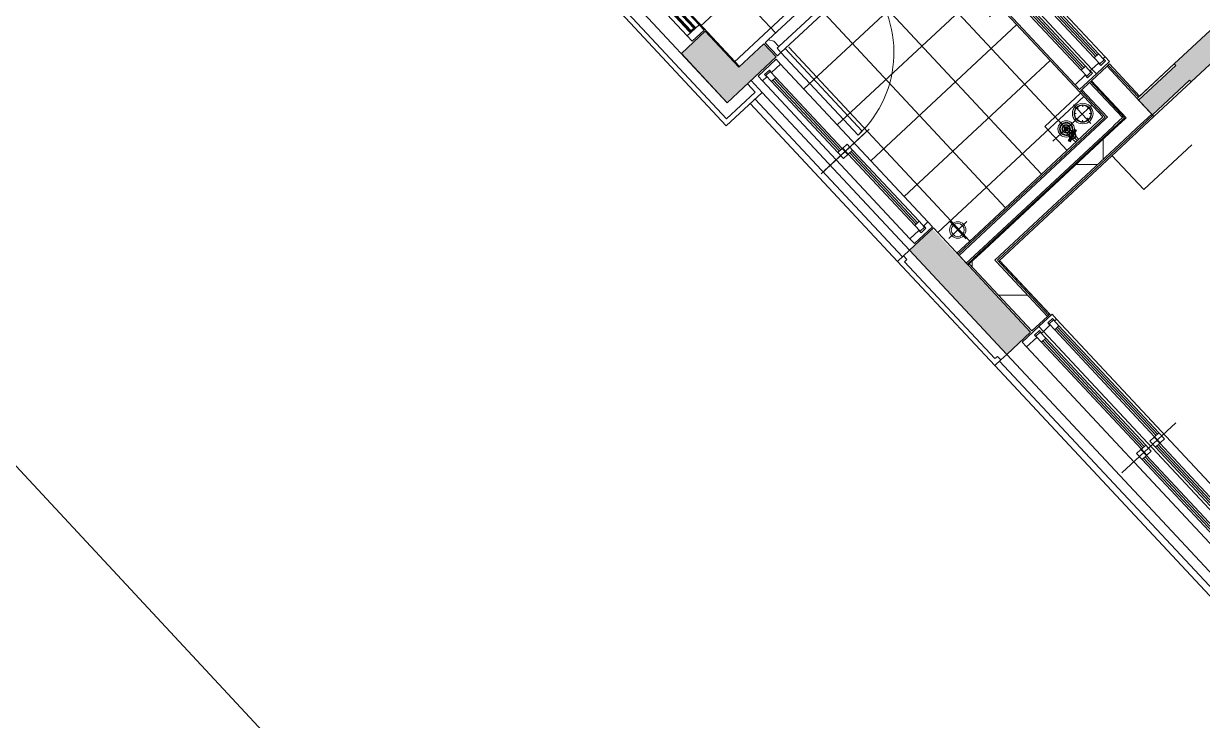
# Model space of a CAD drawing. Header units: millimetres. Extents: x -71377 to 516042, y -145869 to 441446.
# Drawn here: x 122819 to 130022, y 94849 to 99109 of the extents above; entities that cross this region are included whole.
import ezdxf

# ---------------------------------------------------------------- set-up
doc = ezdxf.new("R2010")
doc.units = ezdxf.units.MM
doc.header["$LTSCALE"] = 1000
doc.linetypes.add('_점선_M_', pattern=[3, 1.5, -1.5])
doc.linetypes.add('_점선_S_', pattern=[1.6, 0.8, -0.8])
for name, color, linetype, lineweight in [('06', 6, 'Continuous', 5), ('09_HID', 9, '_점선_M_', 5), ('A-door', 4, 'Continuous', 5), ('A-door-hdln', 8, 'Continuous', 5), ('A-ele-8', 8, 'Continuous', 5), ('A-fnsh', 5, 'Continuous', 5), ('A-fnsh-4', 4, 'Continuous', 5), ('A-glas', 5, 'Continuous', 5), ('A-hat', 251, 'Continuous', 5), ('A-insu', 251, 'Continuous', 5), ('A-rail', 6, 'Continuous', 5), ('A-wind', 4, 'Continuous', 5), ('A-wind-hdln', 8, 'Continuous', 5), ('A_cwall', 2, 'Continuous', 5), ('A_fnsh-4', 4, 'Continuous', 5), ('AA_발코니선', 4, '_점선_S_', 5), ('AA_설비', 4, 'Continuous', 5), ('AA_설비_6', 6, 'Continuous', 5), ('AA_설비_8', 8, 'Continuous', 5), ('AA_설비_CEN', 1, 'Continuous', 5), ('AA_위생', 4, 'Continuous', 5), ('조경라인_dwg', 8, 'Continuous', 5)]:
    doc.layers.add(name, color=color, linetype=linetype, lineweight=lineweight)
pattern_1 = [(0, (-96985.9, -23353.2), (0, 800), []), (270, (-96985.9, -23353.2), (800, 5e-14), [])]

# ---------------------------------------------------------------- blocks, each defined once
blk = doc.blocks.new('그릴창_시스템__B타입 - _A_AG_10X23_1_2-2152640-지반층 배치도')
at = {"layer": 'A-wind'}
for p, q in [((-500, 100), (-455, 100)), ((-500, 0), (-500, 100)), ((-440, 72.2), (-455, 72.2)), ((-455, 72.2), (-455, 70.2)), ((-440, 72.2), (440, 72.2)), ((-440, 68.2), (-440, 72.2)), ((455, 72.2), (440, 72.2)), ((440, 72.2), (440, 68.2)), ((455, 100), (500, 100)), ((455, 70.2), (455, 72.2)), ((500, 100), (500, 0)), ((-455, 70.2), (-453.5, 70.2)), ((-453.5, 29.8), (-455, 29.8)), ((-455, 29.8), (-455, 27.8)), ((-455, 27.8), (-440, 27.8)), ((-453.5, 70.2), (-453.5, 71.1)), ((-453.5, 71.1), (-449.1, 71.1)), ((-453.5, 28.9), (-453.5, 29.8)), ((-449.1, 28.9), (-453.5, 28.9)), ((-449.1, 71.1), (-449.1, 28.9)), ((-448, 28.9), (-448, 71.1)), ((-448, 71.1), (-441.1, 71.1)), ((-441.1, 28.9), (-448, 28.9)), ((-441.1, 71.1), (-441.1, 68.2)), ((-441.1, 68.2), (-440, 68.2)), ((-440, 31.8), (-441.1, 31.8)), ((-441.1, 31.8), (-441.1, 28.9)), ((440, 68.2), (-440, 68.2)), ((-440, 31.8), (440, 31.8)), ((-440, 27.8), (-440, 31.8)), ((-440, 27.8), (440, 27.8)), ((440, 68.2), (441.1, 68.2)), ((441.1, 31.8), (440, 31.8)), ((440, 31.8), (440, 27.8)), ((440, 27.8), (455, 27.8)), ((441.1, 68.2), (441.1, 71.1)), ((441.1, 71.1), (453, 71.1)), ((441.1, 28.9), (441.1, 31.8)), ((453, 28.9), (441.1, 28.9)), ((453, 71.1), (453, 28.9)), ((454.1, 71.1), (453.5, 71.1)), ((453.5, 71.1), (453.5, 70.2)), ((453.5, 70.2), (455, 70.2)), ((455, 29.8), (453.5, 29.8)), ((453.5, 29.8), (453.5, 28.9)), ((453.5, 28.9), (454.1, 28.9)), ((454.1, 28.9), (454.1, 71.1)), ((455, 27.8), (455, 29.8)), ((-455, 0), (-500, 0)), ((500, 0), (455, 0))]:
    blk.add_line(p, q, dxfattribs=at)
at = {"layer": 'A-wind-hdln'}
for p, q in [((-455, 0), (-455, 100)), ((-455, 100), (455, 100)), ((455, 100), (455, 0)), ((-448, 67.5), (453, 67.5)), ((-448, 61.4), (453, 61.4)), ((-448, 38.6), (453, 38.6)), ((-448, 32.5), (453, 32.5)), ((-455, 0), (455, 0))]:
    blk.add_line(p, q, dxfattribs=at)
blk = doc.blocks.new('세대실외기실문 - _A_SD_7_5x21-1805224-지반층 배치도')
at = {"layer": 'A-door'}
for p, q in [((-375, 95), (-350, 95)), ((-375, -15), (-375, 95)), ((-350, 95), (-330, 65)), ((330, 65), (350, 95)), ((350, 95), (375, 95)), ((375, 95), (375, -15)), ((-345, 20), (-345, -15)), ((-330, 20), (-345, 20)), ((-330, 65), (-330, 20)), ((330, 20), (330, 65)), ((345, 20), (330, 20)), ((345, -15), (345, 20)), ((-345, -15), (-375, -15)), ((310, -15), (310, -705)), ((310, -15), (345, -15)), ((345, -15), (345, -705)), ((375, -15), (345, -15)), ((310, -705), (345, -705))]:
    blk.add_line(p, q, dxfattribs=at)
at = {"layer": 'A-door-hdln'}
for p, q in [((350, 95), (-350, 95)), ((-330, 20), (330, 20)), ((-345, -15), (345, -15))]:
    blk.add_line(p, q, dxfattribs=at)
blk.add_arc((345, -15), 690, 180, 270, dxfattribs=at)
blk = doc.blocks.new('미서기창__이중창_ - _A_PD_14X24_7-2325703-지반층 배치도')
at = {"layer": 'A-glas'}
for p, q in [((-620, 106), (-25, 106)), ((-620, 94), (-25, 94)), ((25, 66), (620, 66)), ((25, 54), (620, 54)), ((-620, -4), (-25, -4)), ((-620, -16), (-25, -16)), ((25, -44), (620, -44)), ((25, -56), (620, -56))]:
    blk.add_line(p, q, dxfattribs=at)
at = {"layer": 'A-wind'}
for p, q in [((-700, 25), (-700, 135)), ((-700, 135), (-660, 135)), ((-660, 120), (-680, 120)), ((-680, 120), (-680, 80)), ((-680, 80), (-660, 80)), ((-620, 118), (-670, 118)), ((-670, 118), (-670, 82)), ((-670, 82), (-620, 82)), ((-660, 135), (-660, 120)), ((-660, 80), (-660, 25)), ((-620, 82), (-620, 118)), ((25, 118), (-25, 118)), ((-25, 118), (-25, 82)), ((-25, 82), (25, 82)), ((25, 78), (-25, 78)), ((-25, 78), (-25, 42)), ((25, 82), (25, 118)), ((25, 42), (25, 78)), ((670, 78), (620, 78)), ((620, 78), (620, 42)), ((700, 135), (660, 135)), ((660, 135), (660, 80)), ((660, 80), (680, 80)), ((670, 42), (670, 78)), ((680, 80), (680, 40)), ((700, 25), (700, 135)), ((-660, 25), (-700, 25)), ((-700, 25), (-700, -115)), ((-680, -30), (-680, 10)), ((-680, 10), (-660, 10)), ((-620, 8), (-670, 8)), ((-670, 8), (-670, -28)), ((-660, 10), (-660, 25)), ((-620, -28), (-620, 8)), ((-25, 42), (25, 42)), ((25, 8), (-25, 8)), ((-25, 8), (-25, -28)), ((25, -28), (25, 8)), ((620, 42), (670, 42)), ((680, 40), (660, 40)), ((660, 40), (660, 25)), ((700, 25), (660, 25)), ((660, 25), (660, -30)), ((700, -115), (700, 25)), ((-660, -30), (-680, -30)), ((-670, -28), (-620, -28)), ((-660, -115), (-660, -30)), ((-25, -28), (25, -28)), ((25, -32), (-25, -32)), ((-25, -32), (-25, -68)), ((-25, -68), (25, -68)), ((25, -68), (25, -32)), ((670, -32), (620, -32)), ((620, -32), (620, -68)), ((620, -68), (670, -68)), ((660, -30), (680, -30)), ((680, -70), (660, -70)), ((660, -70), (660, -115)), ((670, -68), (670, -32)), ((680, -30), (680, -70)), ((-700, -115), (-660, -115)), ((660, -115), (700, -115))]:
    blk.add_line(p, q, dxfattribs=at)
at = {"layer": 'A-wind-hdln'}
for p, q in [((0, -215), (0, 235)), ((660, 135), (-660, 135)), ((-620, 118), (-25, 118)), ((-620, 82), (-25, 82)), ((25, 78), (620, 78)), ((660, 25), (-660, 25)), ((-620, 8), (-25, 8)), ((25, 42), (620, 42)), ((-620, -28), (-25, -28)), ((25, -32), (620, -32)), ((25, -68), (620, -68)), ((-660, -115), (660, -115))]:
    blk.add_line(p, q, dxfattribs=at)
blk = doc.blocks.new('미서기창__단창A_ - _A_PW_14X20-2281123-지반층 배치도')
at = {"layer": 'A-glas'}
for p, q in [((-25, 51), (-620, 51)), ((-25, 39), (-620, 39)), ((620, 11), (25, 11)), ((620, -1), (25, -1))]:
    blk.add_line(p, q, dxfattribs=at)
at = {"layer": 'A-wind'}
for p, q in [((-700, -50), (-700, 100)), ((-700, 100), (-660, 100)), ((-660, 65), (-660, 100)), ((660, 100), (700, 100)), ((660, 25), (660, 100)), ((700, 100), (700, -50)), ((-680, 25), (-680, 65)), ((-680, 65), (-660, 65)), ((-680, 25), (-660, 25)), ((-620, 63), (-670, 63)), ((-670, 63), (-670, 27)), ((-670, 27), (-620, 27)), ((-660, -50), (-660, 25)), ((-620, 27), (-620, 63)), ((25, 63), (-25, 63)), ((-25, 63), (-25, 27)), ((-25, 27), (25, 27)), ((25, 23), (-25, 23)), ((-25, 23), (-25, -13)), ((25, 27), (25, 63)), ((25, -13), (25, 23)), ((670, 23), (620, 23)), ((620, 23), (620, -13)), ((680, 25), (660, 25)), ((670, -13), (670, 23)), ((680, -15), (680, 25)), ((-660, -50), (-700, -50)), ((-25, -13), (25, -13)), ((620, -13), (670, -13)), ((660, -50), (660, -15)), ((660, -15), (680, -15)), ((700, -50), (660, -50))]:
    blk.add_line(p, q, dxfattribs=at)
at = {"layer": 'A-wind-hdln'}
for p, q in [((0, 225), (0, -175)), ((0, -150), (0, 200)), ((660, 100), (-660, 100)), ((-25, 63), (-620, 63)), ((-25, 27), (-620, 27)), ((620, 23), (25, 23)), ((-660, -50), (660, -50)), ((620, -13), (25, -13))]:
    blk.add_line(p, q, dxfattribs=at)
blk = doc.blocks.new('미서기창__이중창_2단_ - _A_PW_27X20-2285641-지반층 배치도')
at = {"layer": 'A-glas'}
for p, q in [((-325, 96), (1270, 96)), ((-325, 84), (1270, 84)), ((-1270, 56), (-375, 56)), ((-1270, 44), (-375, 44)), ((-1270, -54), (-375, -54)), ((-1270, -66), (-375, -66)), ((-325, -14), (1270, -14)), ((-325, -26), (1270, -26))]:
    blk.add_line(p, q, dxfattribs=at)
at = {"layer": 'A-wind'}
for p, q in [((-1350, 15), (-1350, 155)), ((-1350, 155), (-1310, 155)), ((-1310, 155), (-1310, 70)), ((1310, 155), (1350, 155)), ((1310, 110), (1310, 155)), ((1350, 155), (1350, 15)), ((-375, 108), (-325, 108)), ((-375, 72), (-375, 108)), ((-325, 108), (-325, 72)), ((1270, 108), (1320, 108)), ((1270, 72), (1270, 108)), ((1330, 110), (1310, 110)), ((1320, 108), (1320, 72)), ((1330, 70), (1330, 110)), ((-1310, 15), (-1350, 15)), ((-1350, 15), (-1350, -95)), ((-1310, 70), (-1330, 70)), ((-1330, 70), (-1330, 30)), ((-1330, 30), (-1310, 30)), ((-1320, 68), (-1270, 68)), ((-1320, 32), (-1320, 68)), ((-1270, 32), (-1320, 32)), ((-1310, 30), (-1310, 15)), ((-1310, -40), (-1310, 15)), ((-1270, 68), (-1270, 32)), ((-325, 72), (-375, 72)), ((-375, 68), (-325, 68)), ((-375, 32), (-375, 68)), ((-325, 32), (-375, 32)), ((-325, 68), (-325, 32)), ((1320, 72), (1270, 72)), ((1310, 15), (1310, 70)), ((1310, 70), (1330, 70)), ((1350, 15), (1310, 15)), ((1310, 0), (1310, 15)), ((1350, 15), (1350, -95)), ((-1330, -80), (-1330, -40)), ((-1330, -40), (-1310, -40)), ((-1320, -42), (-1270, -42)), ((-1320, -78), (-1320, -42)), ((-1270, -42), (-1270, -78)), ((-375, -2), (-325, -2)), ((-375, -38), (-375, -2)), ((-325, -38), (-375, -38)), ((-375, -42), (-325, -42)), ((-375, -78), (-375, -42)), ((-325, -2), (-325, -38)), ((-325, -42), (-325, -78)), ((1270, -2), (1320, -2)), ((1270, -38), (1270, -2)), ((1320, -38), (1270, -38)), ((1330, 0), (1310, 0)), ((1310, -95), (1310, -40)), ((1310, -40), (1330, -40)), ((1320, -2), (1320, -38)), ((1330, -40), (1330, 0)), ((-1350, -95), (-1310, -95)), ((-1310, -80), (-1330, -80)), ((-1270, -78), (-1320, -78)), ((-1310, -95), (-1310, -80)), ((-325, -78), (-375, -78)), ((1350, -95), (1310, -95))]:
    blk.add_line(p, q, dxfattribs=at)
at = {"layer": 'A-wind-hdln'}
for p, q in [((-350, 255), (-350, -195)), ((-1310, 155), (1310, 155)), ((-325, 108), (1270, 108)), ((1310, 15), (-1310, 15)), ((-1270, 68), (-375, 68)), ((-1270, 32), (-375, 32)), ((-325, 72), (1270, 72)), ((-1270, -42), (-375, -42)), ((-325, -2), (1270, -2)), ((-325, -38), (1270, -38)), ((1310, -95), (-1310, -95)), ((-1270, -78), (-375, -78))]:
    blk.add_line(p, q, dxfattribs=at)
blk = doc.blocks.new('설비_발코니 - 설비_발코니-2303235-지반층 배치도')
at = {"layer": 'AA_설비'}
for p, q in [((0, 98.2), (7.9, 98.2)), ((7.9, 73.2), (0, 73.2)), ((7.9, 98.2), (22.1, 99.2)), ((22.1, 72.2), (7.9, 73.2)), ((22.1, 99.2), (28.2, 100.9)), ((28.2, 70.5), (22.1, 72.2)), ((23.9, 50.8), (40.3, 87.4)), ((25.1, 50.4), (41.1, 87.1)), ((27.3, 93), (37.7, 103.4)), ((27.3, 78.4), (27.3, 93)), ((33.5, 72.2), (27.3, 78.4)), ((27.7, 49.4), (42.4, 86.6)), ((28.2, 100.9), (34.5, 103.9)), ((45, 85.7), (31.4, 48.1)), ((35.1, 46.7), (47.6, 84.7)), ((37.7, 103.4), (44.8, 103.4)), ((37.7, 45.8), (48.9, 84.3)), ((49.7, 84), (38.9, 45.4)), ((51.1, 126), (40.3, 87.4)), ((40.3, 87.4), (49.7, 84)), ((40.3, 87.4), (49.7, 84)), ((41.1, 87.1), (52.3, 125.6)), ((42.4, 86.6), (54.9, 124.6)), ((58.6, 123.3), (45, 85.7)), ((47.6, 84.7), (62.3, 122)), ((48.9, 84.3), (64.9, 121)), ((49.7, 84), (66.1, 120.6)), ((66.1, 120.6), (51.1, 126)), ((62.7, 78.4), (52.3, 68)), ((56.5, 99.2), (62.7, 93)), ((58.1, 102.7), (61.8, 100.9)), ((61.8, 100.9), (67.9, 99.2)), ((61.8, 70.5), (67.9, 72.2)), ((62.7, 93), (62.7, 78.4)), ((67.9, 99.2), (82.1, 98.2)), ((67.9, 72.2), (82.1, 73.2)), ((82.1, 98.2), (100.5, 98.2)), ((82.1, 73.2), (100.5, 73.2)), ((38.9, 45.4), (23.9, 50.8)), ((31.9, 68.7), (28.2, 70.5)), ((52.3, 68), (45.2, 68)), ((52.5, 66.1), (61.8, 70.5))]:
    blk.add_line(p, q, dxfattribs=at)
for centre, radius, start, end in [((45, 85.7), 21, 88.1512, 232.10327), ((45, 85.7), 8, 112.97022, 207.28426), ((45, 85.7), 21, 268.1512, 52.10327), ((45, 85.7), 8, 292.97022, 27.28426), ((100.5, 85.7), 12.5, 270, 90)]:
    blk.add_arc(centre, radius, start, end, dxfattribs=at)
at = {"layer": 'AA_설비_6'}
for p, q in [((200, 0), (200, 300)), ((0, 0), (200, 0))]:
    blk.add_line(p, q, dxfattribs=at)
for centre, radius in [((99.7, 223.8), 63), ((100, 85.7), 50)]:
    blk.add_circle(centre, radius, dxfattribs=at)
at = {"layer": 'AA_설비_8'}
for p, q in [((50.5, 224.2), (59.9, 224.2)), ((59.9, 224.2), (50.9, 228.1)), ((65.3, 259.1), (71.9, 252.5)), ((71.9, 252.5), (68.3, 261.6)), ((100.4, 273.2), (100.4, 263.9)), ((100.4, 263.9), (104.3, 272.9)), ((135.3, 258.5), (128.7, 251.9)), ((128.7, 251.9), (137.8, 255.5)), ((149.5, 223.4), (140.1, 223.4)), ((140.1, 223.4), (149.1, 219.5)), ((71.3, 195.7), (62.2, 192.1)), ((64.7, 189.1), (71.3, 195.7)), ((99.6, 183.7), (95.7, 174.6)), ((99.6, 174.3), (99.6, 183.7)), ((134.7, 188.5), (128.1, 195.1)), ((128.1, 195.1), (131.7, 186)), ((64.1, 82.4), (60.1, 82.4)), ((64.2, 89.2), (60.2, 89.2)), ((70.3, 112.5), (73.2, 109.7)), ((76, 112.5), (73.2, 115.4)), ((78.3, 89.2), (74.2, 89.2)), ((78.2, 82.4), (74.2, 82.4)), ((92.8, 89.2), (88.5, 89.2)), ((92.7, 82.4), (88.5, 82.4)), ((96.1, 125.5), (96.1, 121.5)), ((96.1, 111.4), (96.1, 107.3)), ((96.1, 97), (96.1, 92.7)), ((96.1, 78.7), (96.1, 74.3)), ((103.9, 125.5), (103.9, 121.5)), ((103.9, 111.4), (103.9, 107.3)), ((103.9, 97), (103.9, 92.7)), ((103.9, 78.7), (103.9, 74.3)), ((111.5, 89.2), (107.2, 89.2)), ((111.5, 82.4), (107.3, 82.4)), ((125.8, 89.2), (121.7, 89.2)), ((125.8, 82.4), (121.8, 82.4)), ((124, 112.6), (126.8, 115.4)), ((129.6, 112.6), (126.8, 109.7)), ((139.8, 89.2), (135.8, 89.2)), ((139.9, 82.4), (135.9, 82.4)), ((70.3, 58.9), (73.1, 61.7)), ((76, 58.9), (73.1, 56.1)), ((96.1, 64), (96.1, 60)), ((96.1, 49.9), (96.1, 45.9)), ((103.9, 64), (103.9, 60)), ((103.9, 49.9), (103.9, 45.9)), ((126.8, 56), (124, 58.9)), ((126.8, 61.7), (129.7, 58.9))]:
    blk.add_line(p, q, dxfattribs=at)
for radius in [53, 50]:
    blk.add_circle((100, 223.8), radius, dxfattribs=at)
for radius, start, end in [(40, 184.68276, 222.06226), (40, 137.86871, 175.02928), (36, 185.20443, 221.73551), (36, 138.18777, 174.47535), (40, 95.59633, 132.13674), (26, 98.62864, 172.33953), (26, 187.21529, 261.37136), (36, 96.22048, 131.81829), (22, 188.53618, 259.78702), (22, 100.21298, 170.9359), (12, 108.96946, 163.21255), (12, 195.79098, 251.03054), (8, 204.09139, 240.81729), (8, 119.18271, 154.32709), (40, 47.93774, 84.42506), (36, 48.26449, 83.80332), (26, 7.66047, 81.4045), (22, 9.0641, 79.82636), (12, 16.78745, 71.10559), (8, 25.67291, 60.93919), (26, 278.5955, 352.78471), (22, 280.17364, 351.46382), (12, 288.89441, 344.20902), (8, 299.06081, 335.90861), (36, 5.52465, 41.895), (36, 318.18171, 354.79557), (40, 4.97072, 42.20576), (40, 317.86326, 355.31724), (40, 227.79424, 264.40367), (36, 228.105, 263.77952), (36, 276.19668, 311.81223), (40, 275.57494, 312.13129)]:
    blk.add_arc((100, 85.7), radius, start, end, dxfattribs=at)
at = {"layer": 'AA_설비_CEN'}
for p, q in [((100, 300), (100, -25)), ((178, 218.9), (22, 218.9)), ((175, 85.7), (25, 85.7))]:
    blk.add_line(p, q, dxfattribs=at)
blk = doc.blocks.new('설비_발코니_우수100_ - 설비_발코니_우수100_-2303237-지반층 배치도')
at = {"layer": 'AA_설비_6'}
blk.add_circle((0, 0), 50, dxfattribs=at)
at = {"layer": 'AA_설비_8'}
blk.add_circle((0, 0), 40, dxfattribs=at)
at = {"layer": 'AA_설비_CEN'}
for p, q in [((0, 75), (0, -75)), ((-75, 0), (75, 0))]:
    blk.add_line(p, q, dxfattribs=at)
blk = doc.blocks.new('난간 - 난간-2325158-지반층 배치도')
at = {"layer": 'A-rail'}
for p, q in [((10975, -7305), (9655, -7305)), ((9655, -7365), (10975, -7365))]:
    blk.add_line(p, q, dxfattribs=at)
blk = doc.blocks.new('난간 - 난간-2325163-지반층 배치도')
at = {"layer": 'A-rail'}
for p, q in [((8785, -7305), (6065, -7305)), ((6065, -7365), (8785, -7365))]:
    blk.add_line(p, q, dxfattribs=at)
blk = doc.blocks.new('대장2_59A_1층_rvt-1-지반층 배치도')
at = {"layer": 'A-hat'}
h = blk.add_hatch(dxfattribs=at)
h.set_pattern_fill('FP_58', color=256, style=0, pattern_type=2)
h.set_pattern_definition([(313, (-135780.66, -167244), (219.406, 204.6), []), (223, (-135780.66, -167244), (204.6, -219.406), [])])
h.paths.add_polyline_path([(-135766.6, -168461.5), (-134744, -167505.3), (-135847.5, -166321.9), (-136871.4, -167276.7), (-135825.1, -168398.7)])
h.paths.add_polyline_path([(-135353.1, -167966.5), (-135796.4, -167491.1), (-135299, -167027.3), (-134860, -167506.7), (-135266.2, -167885.5)])
h = blk.add_hatch(dxfattribs=at)
h.set_pattern_fill('FP_57', color=256, style=0, pattern_type=2)
h.set_pattern_definition([(133, (-134478.04, -168640.88), (-219.406, -204.6), []), (43, (-134478.04, -168640.88), (-204.6, 219.406), [])])
h.paths.add_polyline_path([(-134433.6, -169597.6), (-133541.4, -168765.5), (-134653, -167573.5), (-135538, -168413.3), (-134449.6, -169580.4)])
h = blk.add_hatch(dxfattribs=at)
h.set_pattern_fill('FP_55', color=256, style=0, pattern_type=2)
h.set_pattern_definition(pattern_1)
h.paths.add_polyline_path([(-134201.7, -169641.1), (-133338.7, -168836.3), (-133404.8, -168774.9), (-134263.1, -169575.2)])
h = blk.add_hatch(dxfattribs=at)
h.set_pattern_fill('FP_55', color=256, style=0, pattern_type=2)
h.set_pattern_definition(pattern_1)
h.paths.add_polyline_path([(-128138.3, -176333.9), (-128043.2, -176245.2), (-128418.3, -175843), (-128513.4, -175931.6), (-128403, -176050)])
h.paths.add_polyline_path([(-129618.2, -174746.8), (-129523.1, -174658.2), (-130239.2, -173890.3), (-130334.3, -173978.9), (-129677, -174683.8)])
h.paths.add_polyline_path([(-131439.2, -172794.1), (-131344.1, -172705.5), (-132026.1, -171974.1), (-132121.2, -172062.8), (-131498, -172731)])
h.paths.add_polyline_path([(-133976.2, -170073.5), (-133881.1, -169984.8), (-134263, -169575.3), (-134358.1, -169663.9), (-134035.2, -170010.2)])
at = {"layer": 'A-ele-8'}
for p, q in [((-134653, -167573.5), (-133684.6, -168612)), ((-133866.5, -169971.2), (-133881.1, -169984.8))]:
    blk.add_line(p, q, dxfattribs=at)
at = {"layer": 'A-fnsh'}
for p, q in [((-135508.7, -168371.4), (-135004.1, -167900.8)), ((-133105.5, -168441.2), (-133317.6, -168639)), ((-133230, -168762.3), (-133003.2, -168550.9)), ((-133336.7, -168861.9), (-133325, -168851)), ((-133398.2, -168919.2), (-133384.3, -168906.2)), ((-133859.7, -169978.5), (-134173.4, -169642.1))]:
    blk.add_line(p, q, dxfattribs=at)
at = {"layer": 'A-fnsh-4'}
for p, q in [((-133332.2, -168652.6), (-133516.4, -168455.1)), ((-133400.1, -168770.5), (-133611.5, -168543.8)), ((-133528, -168766), (-133677.6, -168605.5)), ((-133338.7, -168836.3), (-133243.6, -168747.6)), ((-133534.9, -168772.5), (-134324.8, -169509.1)), ((-133534.9, -168772.5), (-133528, -168766)), ((-133473.2, -168838.7), (-133404.8, -168774.9)), ((-133404.8, -168774.9), (-133400.1, -168770.5)), ((-133473.2, -168838.7), (-134263.1, -169575.2)), ((-133411.8, -168904.5), (-133338.7, -168836.3)), ((-133411.8, -168904.5), (-134201.7, -169641.1)), ((-134324.8, -169509.1), (-134427.1, -169604.6)), ((-134358.1, -169663.9), (-134263, -169575.3)), ((-134194.5, -169648.7), (-134201.7, -169641.1)), ((-134194.5, -169648.7), (-133881.1, -169984.8)), ((-133881.1, -169984.8), (-134194.5, -169648.7))]:
    blk.add_line(p, q, dxfattribs=at)
at = {"layer": 'A-insu'}
for p, q in [((-133611.5, -168543.8), (-133516.4, -168455.1)), ((-133516.4, -168455.1), (-133508.7, -168448)), ((-133670.7, -168599), (-133623.2, -168554.7)), ((-133616.2, -168548.2), (-133611.5, -168543.8)), ((-133324.6, -168645.4), (-133332.2, -168652.6)), ((-133332.2, -168652.6), (-133230, -168762.3)), ((-134376.3, -169659), (-134420.7, -169611.5)), ((-134365.4, -169670.7), (-134369.9, -169666)), ((-134358.1, -169663.9), (-134365.4, -169670.7)), ((-133976.2, -170073.5), (-134358.1, -169663.9)), ((-133881.1, -169984.8), (-133976.2, -170073.5)), ((-133873.4, -169977.7), (-133881.1, -169984.8))]:
    blk.add_line(p, q, dxfattribs=at)
at = {"layer": 'A_fnsh-4'}
for p, q in [((-133508.7, -168448), (-133501.8, -168441.5)), ((-133324.6, -168645.4), (-133508.7, -168448)), ((-133501.8, -168441.5), (-133317.6, -168639)), ((-133677.6, -168605.5), (-133670.7, -168599)), ((-133514.5, -168766.5), (-133670.7, -168599)), ((-133623.2, -168554.7), (-133616.2, -168548.2)), ((-133422.7, -168769.7), (-133623.2, -168554.7)), ((-133409.2, -168770.2), (-133616.2, -168548.2)), ((-133684.6, -168612), (-133677.6, -168605.5)), ((-133541.4, -168765.5), (-133684.6, -168612)), ((-133317.6, -168639), (-133324.6, -168645.4)), ((-134331.3, -169502.1), (-133541.4, -168765.5)), ((-133528.4, -168779.4), (-134318.3, -169516)), ((-133528.4, -168779.4), (-133521.5, -168773)), ((-133521.5, -168773), (-133514.5, -168766.5)), ((-133484.1, -168827), (-133470.2, -168814)), ((-133477.6, -168833.9), (-133416.2, -168776.6)), ((-133470.2, -168814), (-133422.7, -168769.7)), ((-133416.2, -168776.6), (-133409.2, -168770.2)), ((-133404.7, -168912.2), (-133236.4, -168755.3)), ((-133230, -168762.3), (-133325, -168850.9)), ((-133484.1, -168827), (-134274, -169563.5)), ((-133477.6, -168833.9), (-134267.5, -169570.5)), ((-133336.7, -168861.8), (-133384.3, -168906.2)), ((-133329.8, -168855.4), (-133336.7, -168861.8)), ((-133325, -168850.9), (-133329.8, -168855.4)), ((-133404.7, -168912.2), (-134179.9, -169635.1)), ((-133398.2, -168919.1), (-134173.4, -169642.1)), ((-133391.2, -168912.7), (-133398.2, -168919.1)), ((-133384.3, -168906.2), (-133391.2, -168912.7)), ((-134433.6, -169597.6), (-134331.2, -169502.1)), ((-134318.3, -169516), (-134420.7, -169611.5)), ((-134427.1, -169604.6), (-134433.6, -169597.6)), ((-134420.7, -169611.5), (-134427.1, -169604.6)), ((-134273.9, -169563.6), (-134376.3, -169659)), ((-134267.5, -169570.5), (-134369.9, -169666)), ((-134369.9, -169666), (-134376.3, -169659)), ((-134186.8, -169641.6), (-134179.9, -169635.1)), ((-134179.9, -169635.1), (-134186.8, -169641.6)), ((-133873.4, -169977.7), (-134186.8, -169641.6)), ((-134173.4, -169642.1), (-133866.5, -169971.2)), ((-133866.5, -169971.2), (-133873.4, -169977.7))]:
    blk.add_line(p, q, dxfattribs=at)
at = {"layer": 'AA_발코니선'}
for p, q in [((-132999, -168936.6), (-133291.5, -169209.4)), ((-130936, -171149), (-132999, -168936.6)), ((-133291.5, -169209.4), (-133486.7, -169000.2))]:
    blk.add_line(p, q, dxfattribs=at)
at = {"layer": 'A-door-hdln', "extrusion": (0, 0, -1), "zscale": -1, "rotation": 316.9999987515238}
blk.add_blockref('세대실외기실문 - _A_SD_7_5x21-1805224-지반층 배치도', (135266.6, -168125.1), dxfattribs=at)
at = {"layer": 'A-rail', "extrusion": (0, 0, -1), "zscale": -1, "rotation": 46.99999875152388}
for name in ['난간 - 난간-2325158-지반층 배치도', '난간 - 난간-2325163-지반층 배치도']:
    blk.add_blockref(name, (122795.9, -171659.6), dxfattribs=at)
at = {"layer": 'A-wind-hdln', "extrusion": (0, 0, -1), "zscale": -1}
for name, p, rotation in [('미서기창__이중창_ - _A_PD_14X24_7-2325703-지반층 배치도', (134077.4, -168007.5), 46.99999875152388), ('그릴창_시스템__B타입 - _A_AG_10X23_1_2-2152640-지반층 배치도', (136392.1, -167937.3), 46.99999875152371), ('미서기창__단창A_ - _A_PW_14X20-2281123-지반층 배치도', (135134.2, -168993), 46.99999875152371), ('미서기창__이중창_2단_ - _A_PW_27X20-2285641-지반층 배치도', (133001.1, -171023.8), 226.9999987515237)]:
    blk.add_blockref(name, p, dxfattribs=dict(at, rotation=rotation))
at = {"layer": 'AA_위생', "extrusion": (0, 0, -1), "zscale": -1, "rotation": 46.99999875152388}
for name, p in [('설비_발코니 - 설비_발코니-2303235-지반층 배치도', (133760.8, -168970.1)), ('설비_발코니_우수100_ - 설비_발코니_우수100_-2303237-지반층 배치도', (134428.6, -169456.4))]:
    blk.add_blockref(name, p, dxfattribs=at)
blk = doc.blocks.new('조경라인_dwg-6847807-지반층 배치도')
at = {"layer": '06'}
blk.add_line((112037.7, 107962.2), (133115.8, 85266.6), dxfattribs=at)
at = {"layer": '09_HID'}
blk.add_line((113534.3, 105321.8), (127144.6, 90667), dxfattribs=at)

msp = doc.modelspace()

# ---------------------------------------------------------------- hatches: boundary and pattern name
at = {"layer": 'A-hat'}
for points in [[(129716.6, 98550.3), (129943.3, 98761.8), (129952.2, 98752.2), (131261.3, 99973), (131159, 100082.7), (129849.9, 98861.9), (129858.7, 98852.4), (129632, 98641)], [(127042.6, 98705.3), (127188.8, 98841.7), (126984.2, 99061.1), (126838, 98924.7), (126946.7, 98808)], [(127117.6, 98624.8), (127417.4, 98904.4), (127342.4, 98984.9), (127042.6, 98705.3)], [(128825.6, 97086.4), (128971.9, 97222.8), (128371.7, 97852.7), (128232.3, 97722.7), (128810.1, 97103)]]:
    msp.add_hatch(color=256, dxfattribs=at).paths.add_polyline_path(points)

# ---------------------------------------------------------------- linework, layer by layer
at = {"layer": 'A-ele-8'}
for p, q in [((128159.1, 97654.5), (127258.9, 98619.9)), ((130607.5, 95028.9), (128752.5, 97018.2))]:
    msp.add_line(p, q, dxfattribs=at)
at = {"layer": 'A-insu'}
for p, q in [((127117.6, 98624.8), (124655.6, 101265)), ((129849.9, 98861.9), (129623.2, 98650.5)), ((129725.5, 98540.8), (129952.2, 98752.2)), ((129623.2, 98650.5), (129632, 98641)), ((129716.6, 98550.3), (129725.5, 98540.8)), ((128232.3, 97722.7), (128195.7, 97688.6)), ((128825.6, 97086.4), (128232.3, 97722.7)), ((128789.1, 97052.3), (128825.6, 97086.4))]:
    msp.add_line(p, q, dxfattribs=at)
at = {"layer": 'A_cwall'}
for p, q in [((131159, 100082.7), (129849.9, 98861.9)), ((129952.2, 98752.2), (131261.3, 99973)), ((126984.2, 99061.1), (126838, 98924.7)), ((127188.8, 98841.7), (126984.2, 99061.1)), ((127342.4, 98984.9), (127188.8, 98841.7)), ((127417.4, 98904.4), (127342.4, 98984.9)), ((126838, 98924.7), (127117.6, 98624.8)), ((127117.6, 98624.8), (127417.4, 98904.4)), ((129858.7, 98852.4), (129632, 98641)), ((129858.7, 98852.4), (129849.9, 98861.9)), ((129716.6, 98550.3), (129943.3, 98761.8)), ((129952.2, 98752.2), (129943.3, 98761.8)), ((129632, 98641), (129716.6, 98550.3)), ((128378.6, 97859.1), (128232.3, 97722.7)), ((128971.9, 97222.8), (128378.6, 97859.1)), ((128232.3, 97722.7), (128825.6, 97086.4)), ((128825.6, 97086.4), (128971.9, 97222.8))]:
    msp.add_line(p, q, dxfattribs=at)
at = {"layer": 'A_fnsh-4'}
for p, q in [((124514.2, 101269.9), (127112.6, 98483.5)), ((124556.6, 101268.5), (127114.1, 98525.9)), ((127332, 98688.1), (127263.8, 98761.2)), ((127112.6, 98483.5), (127332, 98688.1)), ((127114.1, 98525.9), (127289.6, 98689.6)), ((127289.6, 98689.6), (127241.9, 98740.8)), ((128195.7, 97688.6), (128159.1, 97654.5)), ((128216.2, 97666.7), (128195.7, 97688.6)), ((128216.2, 97666.7), (128201.5, 97653)), ((128159.1, 97654.5), (128752.5, 97018.2)), ((128201.5, 97653), (128754, 97060.6)), ((128752.5, 97018.2), (128789.1, 97052.3)), ((128754, 97060.6), (128768.6, 97074.3)), ((128789.1, 97052.3), (128768.6, 97074.3))]:
    msp.add_line(p, q, dxfattribs=at)

# ---------------------------------------------------------------- block references
msp.add_blockref('대장2_59A_1층_rvt-1-지반층 배치도', (262955.4, 267303.1))
at = {"layer": '조경라인_dwg', "rotation": 8.537736462515947e-07}
msp.add_blockref('조경라인_dwg-6847807-지반층 배치도', (0, 0), dxfattribs=at)

doc.saveas('drawing.dxf')
